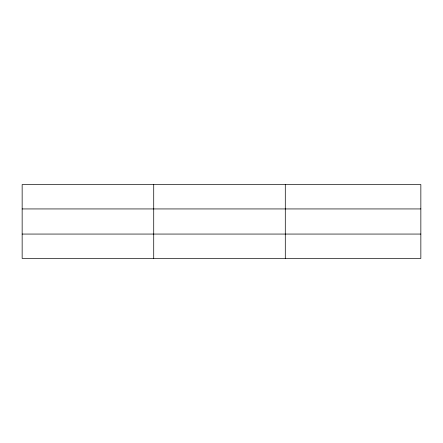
<?xml version="1.0" encoding="UTF-8"?>
<svg xmlns="http://www.w3.org/2000/svg" width="443" height="443" viewBox="0 0 443 443"><rect width="100%" height="100%" fill="white"/><g stroke="black" fill="none" stroke-linecap="round" stroke-linejoin="round"><path stroke-width="0.66" d="M153.721 258.441L153.721 184.559M285.292 258.441L285.292 184.559M420.85 208.941L420.85 184.559L22.15 184.559L22.15 258.441L420.85 258.441L420.85 208.941L22.15 208.941M22.15 234.059L420.85 234.059"/></g></svg>
